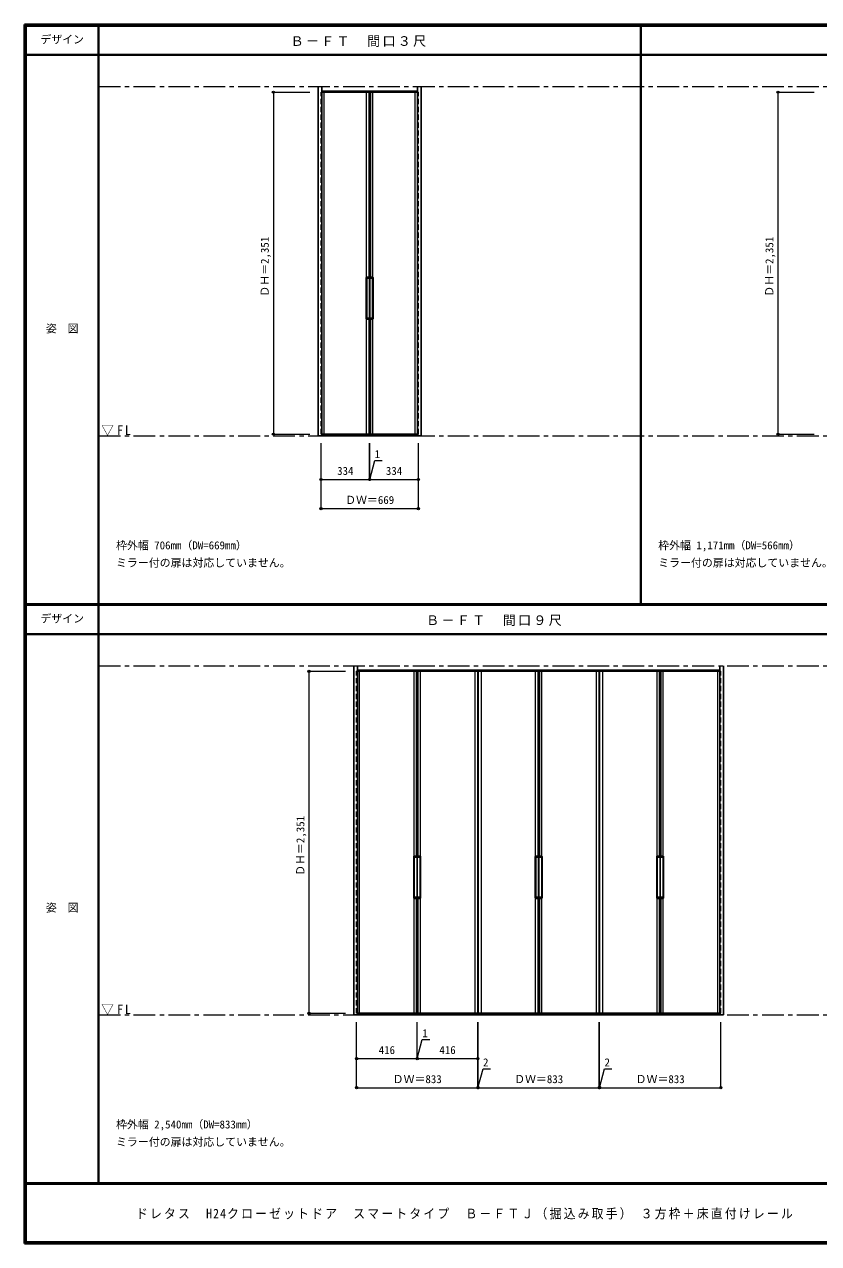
# Model space of a CAD drawing. Units: millimetres, scale not verified. Extents: x -6000 to 5700, y -4307 to 4260.
# Drawn here: x -6000 to -541, y -4205 to 4175 of the extents above; entities that cross this region are included whole.
import ezdxf
from ezdxf.enums import TextEntityAlignment as Align

# ---------------------------------------------------------------- set-up
doc = ezdxf.new("R2010")
doc.units = ezdxf.units.MM
doc.header["$LTSCALE"] = 30
doc.header["$PDMODE"] = 32
doc.header["$PDSIZE"] = 15
doc.linetypes.add('CHAIN1', pattern=[8, 5, -1, 1, -1])
doc.linetypes.add('DASHED1', pattern=[1.8, 1.2, -0.6])
for name, color, linetype, lineweight in [('0-1_通り芯', 7, 'CHAIN1', 18), ('0-2_扉', 3, 'Continuous', 25), ('0-3_仕上げ', 7, 'Continuous', 18), ('0-4_枠', 3, 'Continuous', 25), ('0-B_寸法', 7, 'Continuous', 9), ('F-1_枠', 6, 'Continuous', 40)]:
    doc.layers.add(name, color=color, linetype=linetype, lineweight=lineweight)
doc.layers.add('0-A_文字', color=7, linetype='Continuous')
doc.layers.add('F-A_文字', color=7, linetype='Continuous')
doc.styles.add('ＭＳ ゴシック', font='')
doc.styles.get('ＭＳ ゴシック').set_extended_font_data('MS Gothic')

msp = doc.modelspace()

# ---------------------------------------------------------------- linework, layer by layer
at = {"layer": '0-1_通り芯'}
for p, q in [((-5490, 3747), (5700, 3747)), ((-5490, 1347), (5700, 1347)), ((-5490, -233.5), (5700, -233.5)), ((-5490, -2633.5), (5700, -2633.5))]:
    msp.add_line(p, q, dxfattribs=at)
at = {"layer": '0-2_扉', "color": 4, "linetype": 'DASHED1', "lineweight": 9}
for p, q in [((-3955.67, 3709.5), (-3961.17, 3709.5)), ((-3961.17, 1358.5), (-3961.17, 3709.5)), ((-3297.67, 3709.5), (-3292.17, 3709.5)), ((-3292.17, 1358.5), (-3292.17, 3709.5)), ((-3955.67, 1358.5), (-3961.17, 1358.5)), ((-3297.67, 1358.5), (-3292.17, 1358.5)), ((-3716.5, -2622), (-3716.5, -271)), ((-3711, -271), (-3716.5, -271)), ((-1219, -271), (-1213.5, -271)), ((-1213.5, -2622), (-1213.5, -271)), ((-3711, -2622), (-3716.5, -2622)), ((-1219, -2622), (-1213.5, -2622))]:
    msp.add_line(p, q, dxfattribs=at)
at = {"layer": '0-2_扉'}
for p, q in [((-3955.67, 3709.5), (-3627.17, 3709.5)), ((-3631.17, 2438.5), (-3631.17, 3709.5)), ((-3627.17, 1358.5), (-3627.17, 3709.5)), ((-3626.17, 3709.5), (-3297.67, 3709.5)), ((-3626.17, 1358.5), (-3626.17, 3709.5)), ((-3622.17, 2438.5), (-3622.17, 3709.5)), ((-3650.17, 2435.5), (-3650.17, 2151.5)), ((-3647.17, 2438.5), (-3627.17, 2438.5)), ((-3644.17, 2430.5), (-3630.17, 2430.5)), ((-3627.17, 2438.5), (-3627.17, 2433.5)), ((-3627.17, 2433.5), (-3627.17, 2435)), ((-3627.17, 2433.5), (-3627.17, 2435)), ((-3606.17, 2438.5), (-3626.17, 2438.5)), ((-3626.17, 2438.5), (-3626.17, 2433.5)), ((-3626.17, 2433.5), (-3626.17, 2435)), ((-3626.17, 2433.5), (-3626.17, 2435)), ((-3609.17, 2430.5), (-3623.17, 2430.5)), ((-3603.17, 2435.5), (-3603.17, 2151.5)), ((-3647.17, 2427.5), (-3647.17, 2159.5)), ((-3606.17, 2427.5), (-3606.17, 2159.5)), ((-3647.17, 2148.5), (-3627.17, 2148.5)), ((-3644.17, 2156.5), (-3630.17, 2156.5)), ((-3631.17, 1358.5), (-3631.17, 2148.5)), ((-3627.17, 2153.5), (-3627.17, 2152)), ((-3627.17, 2153.5), (-3627.17, 2152)), ((-3627.17, 2153.5), (-3627.17, 2152)), ((-3627.17, 2148.5), (-3627.17, 2153.5)), ((-3626.17, 2153.5), (-3626.17, 2152)), ((-3626.17, 2153.5), (-3626.17, 2152)), ((-3626.17, 2153.5), (-3626.17, 2152)), ((-3626.17, 2148.5), (-3626.17, 2153.5)), ((-3606.17, 2148.5), (-3626.17, 2148.5)), ((-3609.17, 2156.5), (-3623.17, 2156.5)), ((-3622.17, 1358.5), (-3622.17, 2148.5)), ((-3955.67, 1358.5), (-3627.17, 1358.5)), ((-3626.17, 1358.5), (-3297.67, 1358.5)), ((-3711, -271), (-3300.5, -271)), ((-3304.5, -1542), (-3304.5, -271)), ((-3300.5, -271), (-3300.5, -2622)), ((-3299.5, -271), (-2883.5, -271)), ((-3299.5, -271), (-3299.5, -2622)), ((-3295.5, -1542), (-3295.5, -271)), ((-2883.5, -271), (-2883.5, -2622)), ((-2881.5, -271), (-2465.5, -271)), ((-2881.5, -271), (-2881.5, -2622)), ((-2469.5, -1542), (-2469.5, -271)), ((-2465.5, -271), (-2465.5, -2622)), ((-2464.5, -271), (-2048.5, -271)), ((-2464.5, -271), (-2464.5, -2622)), ((-2460.5, -1542), (-2460.5, -271)), ((-2048.5, -271), (-2048.5, -2622)), ((-2046.5, -271), (-1630.5, -271)), ((-2046.5, -271), (-2046.5, -2622)), ((-1634.5, -1542), (-1634.5, -271)), ((-1630.5, -271), (-1630.5, -2622)), ((-1629.5, -271), (-1629.5, -2622)), ((-1629.5, -271), (-1219, -271)), ((-1625.5, -1542), (-1625.5, -271)), ((-3323.5, -1545), (-3323.5, -1829)), ((-3320.5, -1542), (-3300.5, -1542)), ((-3320.5, -1553), (-3320.5, -1821)), ((-3317.5, -1550), (-3303.5, -1550)), ((-3300.5, -1542), (-3300.5, -1547)), ((-3300.5, -1547), (-3300.5, -1545.5)), ((-3300.5, -1547), (-3300.5, -1545.5)), ((-3279.5, -1542), (-3299.5, -1542)), ((-3299.5, -1542), (-3299.5, -1547)), ((-3299.5, -1547), (-3299.5, -1545.5)), ((-3299.5, -1547), (-3299.5, -1545.5)), ((-3282.5, -1550), (-3296.5, -1550)), ((-3279.5, -1553), (-3279.5, -1821)), ((-3276.5, -1545), (-3276.5, -1829)), ((-2488.5, -1545), (-2488.5, -1829)), ((-2485.5, -1542), (-2465.5, -1542)), ((-2485.5, -1553), (-2485.5, -1821)), ((-2482.5, -1550), (-2468.5, -1550)), ((-2465.5, -1542), (-2465.5, -1547)), ((-2465.5, -1547), (-2465.5, -1545.5)), ((-2465.5, -1547), (-2465.5, -1545.5)), ((-2444.5, -1542), (-2464.5, -1542)), ((-2464.5, -1542), (-2464.5, -1547)), ((-2464.5, -1547), (-2464.5, -1545.5)), ((-2464.5, -1547), (-2464.5, -1545.5)), ((-2447.5, -1550), (-2461.5, -1550)), ((-2444.5, -1553), (-2444.5, -1821)), ((-2441.5, -1545), (-2441.5, -1829)), ((-1653.5, -1545), (-1653.5, -1829)), ((-1650.5, -1542), (-1630.5, -1542)), ((-1650.5, -1553), (-1650.5, -1821)), ((-1647.5, -1550), (-1633.5, -1550)), ((-1630.5, -1542), (-1630.5, -1547)), ((-1630.5, -1547), (-1630.5, -1545.5)), ((-1630.5, -1547), (-1630.5, -1545.5)), ((-1609.5, -1542), (-1629.5, -1542)), ((-1629.5, -1542), (-1629.5, -1547)), ((-1629.5, -1547), (-1629.5, -1545.5)), ((-1629.5, -1547), (-1629.5, -1545.5)), ((-1612.5, -1550), (-1626.5, -1550)), ((-1609.5, -1553), (-1609.5, -1821)), ((-1606.5, -1545), (-1606.5, -1829)), ((-3320.5, -1832), (-3300.5, -1832)), ((-3317.5, -1824), (-3303.5, -1824)), ((-3304.5, -2622), (-3304.5, -1832)), ((-3300.5, -1827), (-3300.5, -1828.5)), ((-3300.5, -1827), (-3300.5, -1828.5)), ((-3300.5, -1827), (-3300.5, -1828.5)), ((-3300.5, -1832), (-3300.5, -1827)), ((-3299.5, -1827), (-3299.5, -1828.5)), ((-3299.5, -1827), (-3299.5, -1828.5)), ((-3299.5, -1827), (-3299.5, -1828.5)), ((-3299.5, -1832), (-3299.5, -1827)), ((-3279.5, -1832), (-3299.5, -1832)), ((-3282.5, -1824), (-3296.5, -1824)), ((-3295.5, -2622), (-3295.5, -1832)), ((-2485.5, -1832), (-2465.5, -1832)), ((-2482.5, -1824), (-2468.5, -1824)), ((-2469.5, -2622), (-2469.5, -1832)), ((-2465.5, -1827), (-2465.5, -1828.5)), ((-2465.5, -1827), (-2465.5, -1828.5)), ((-2465.5, -1827), (-2465.5, -1828.5)), ((-2465.5, -1832), (-2465.5, -1827)), ((-2464.5, -1827), (-2464.5, -1828.5)), ((-2464.5, -1827), (-2464.5, -1828.5)), ((-2464.5, -1827), (-2464.5, -1828.5)), ((-2464.5, -1832), (-2464.5, -1827)), ((-2444.5, -1832), (-2464.5, -1832)), ((-2447.5, -1824), (-2461.5, -1824)), ((-2460.5, -2622), (-2460.5, -1832)), ((-1650.5, -1832), (-1630.5, -1832)), ((-1647.5, -1824), (-1633.5, -1824)), ((-1634.5, -2622), (-1634.5, -1832)), ((-1630.5, -1827), (-1630.5, -1828.5)), ((-1630.5, -1827), (-1630.5, -1828.5)), ((-1630.5, -1827), (-1630.5, -1828.5)), ((-1630.5, -1832), (-1630.5, -1827)), ((-1629.5, -1827), (-1629.5, -1828.5)), ((-1629.5, -1827), (-1629.5, -1828.5)), ((-1629.5, -1827), (-1629.5, -1828.5)), ((-1629.5, -1832), (-1629.5, -1827)), ((-1609.5, -1832), (-1629.5, -1832)), ((-1612.5, -1824), (-1626.5, -1824)), ((-1625.5, -2622), (-1625.5, -1832)), ((-3711, -2622), (-3300.5, -2622)), ((-3299.5, -2622), (-2883.5, -2622)), ((-2881.5, -2622), (-2465.5, -2622)), ((-2464.5, -2622), (-2048.5, -2622)), ((-2046.5, -2622), (-1630.5, -2622)), ((-1629.5, -2622), (-1219, -2622))]:
    msp.add_line(p, q, dxfattribs=at)
at = {"layer": '0-2_扉', "color": 7, "lineweight": 18}
for p, q in [((-3648.17, 2438.33), (-3648.17, 3709.5)), ((-3605.17, 2438.33), (-3605.17, 3709.5)), ((-3648.17, 1358.5), (-3648.17, 2148.67)), ((-3605.17, 1358.5), (-3605.17, 2148.67)), ((-3321.5, -1542.17), (-3321.5, -271)), ((-3278.5, -1542.17), (-3278.5, -271)), ((-2486.5, -1542.17), (-2486.5, -271)), ((-2443.5, -1542.17), (-2443.5, -271)), ((-1651.5, -1542.17), (-1651.5, -271)), ((-1608.5, -1542.17), (-1608.5, -271)), ((-3321.5, -2622), (-3321.5, -1831.83)), ((-3278.5, -2622), (-3278.5, -1831.83)), ((-2486.5, -2622), (-2486.5, -1831.83)), ((-2443.5, -2622), (-2443.5, -1831.83)), ((-1651.5, -2622), (-1651.5, -1831.83)), ((-1608.5, -2622), (-1608.5, -1831.83))]:
    msp.add_line(p, q, dxfattribs=at)
at = {"layer": '0-2_扉'}
for centre, start, end in [((-3647.17, 2435.5), 90, 180), ((-3644.17, 2427.5), 90, 180), ((-3630.17, 2433.5), 270, 0), ((-3623.17, 2433.5), 180, 270), ((-3609.17, 2427.5), 0, 90), ((-3606.17, 2435.5), 0, 90), ((-3647.17, 2151.5), 180, 270), ((-3644.17, 2159.5), 180, 270), ((-3630.17, 2153.5), 0, 90), ((-3623.17, 2153.5), 90, 180), ((-3609.17, 2159.5), 270, 0), ((-3606.17, 2151.5), 270, 0), ((-3320.5, -1545), 90, 180), ((-3317.5, -1553), 90, 180), ((-3303.5, -1547), 270, 0), ((-3296.5, -1547), 180, 270), ((-3282.5, -1553), 0, 90), ((-3279.5, -1545), 0, 90), ((-2485.5, -1545), 90, 180), ((-2482.5, -1553), 90, 180), ((-2468.5, -1547), 270, 0), ((-2461.5, -1547), 180, 270), ((-2447.5, -1553), 0, 90), ((-2444.5, -1545), 0, 90), ((-1650.5, -1545), 90, 180), ((-1647.5, -1553), 90, 180), ((-1633.5, -1547), 270, 0), ((-1626.5, -1547), 180, 270), ((-1612.5, -1553), 0, 90), ((-1609.5, -1545), 0, 90), ((-3320.5, -1829), 180, 270), ((-3317.5, -1821), 180, 270), ((-3303.5, -1827), 0, 90), ((-3296.5, -1827), 90, 180), ((-3282.5, -1821), 270, 0), ((-3279.5, -1829), 270, 0), ((-2485.5, -1829), 180, 270), ((-2482.5, -1821), 180, 270), ((-2468.5, -1827), 0, 90), ((-2461.5, -1827), 90, 180), ((-2447.5, -1821), 270, 0), ((-2444.5, -1829), 270, 0), ((-1650.5, -1829), 180, 270), ((-1647.5, -1821), 180, 270), ((-1633.5, -1827), 0, 90), ((-1626.5, -1827), 90, 180), ((-1612.5, -1821), 270, 0), ((-1609.5, -1829), 270, 0)]:
    msp.add_arc(centre, 3, start, end, dxfattribs=at)
at = {"layer": '0-3_仕上げ'}
for p, q in [((-3940.17, 1358.5), (-3940.17, 3709.5)), ((-3313.17, 1358.5), (-3313.17, 3709.5)), ((-3695.5, -2622), (-3695.5, -271)), ((-2904.5, -271), (-2904.5, -2622)), ((-2860.5, -271), (-2860.5, -2622)), ((-2069.5, -271), (-2069.5, -2622)), ((-2025.5, -271), (-2025.5, -2622)), ((-1234.5, -2622), (-1234.5, -271))]:
    msp.add_line(p, q, dxfattribs=at)
at = {"layer": '0-4_枠'}
for p, q in [((-3979.67, 1347), (-3979.67, 3747)), ((-3955.67, 1347), (-3955.67, 3747)), ((-3955.67, 3717), (-3297.67, 3717)), ((-3297.67, 1347), (-3297.67, 3747)), ((-3273.67, 1347), (-3273.67, 3747)), ((-3979.67, 1347), (-3273.67, 1347)), ((-3955.67, 1352), (-3297.67, 1352)), ((-3735, -2633.5), (-3735, -233.5)), ((-3711, -2633.5), (-3711, -233.5)), ((-1219, -2633.5), (-1219, -233.5)), ((-1195, -2633.5), (-1195, -233.5)), ((-3711, -263.5), (-1219, -263.5)), ((-3735, -2633.5), (-1195, -2633.5)), ((-3711, -2628.5), (-1219, -2628.5))]:
    msp.add_line(p, q, dxfattribs=at)
msp.add_lwpolyline([(-3273.67, 3692.09), (-3273.67, 3696.48), (-3273.67, 3747)], dxfattribs=at)
at = {"layer": '0-B_寸法', "color": 4}
for p, q in [((-4288.67, 3709.5), (-4038.67, 3709.5)), ((-4288.67, 3709.5), (-4288.67, 1358.5)), ((-820.5, 3709.5), (-570.5, 3709.5)), ((-820.5, 3709.5), (-820.5, 1358.5)), ((-4288.67, 1358.5), (-4038.67, 1358.5)), ((-820.5, 1358.5), (-570.5, 1358.5)), ((-3961.17, 847), (-3961.17, 1297)), ((-3292.17, 847), (-3292.17, 1297)), ((-3626.17, 1047), (-3292.17, 1047)), ((-3961.17, 847), (-3292.17, 847)), ((-4044, -271), (-3794, -271)), ((-4044, -271), (-4044, -2622)), ((-4044, -2622), (-3794, -2622)), ((-3716.5, -3133.5), (-3716.5, -2683.5)), ((-2883.5, -3133.5), (-2883.5, -2683.5)), ((-3299.5, -2933.5), (-2883.5, -2933.5)), ((-3716.5, -3133.5), (-2883.5, -3133.5))]:
    msp.add_line(p, q, dxfattribs=at)
for points in [[(-3961.17, 1047), (-3627.17, 1047), (-3627.17, 1297)], [(-3627.17, 1047), (-3626.17, 1047), (-3626.17, 1297)], [(-3626.67, 1047), (-3591.72, 1177.43), (-3540.93, 1177.43)], [(-3716.5, -2933.5), (-3300.5, -2933.5), (-3300.5, -2683.5)], [(-3300.5, -2933.5), (-3299.5, -2933.5), (-3299.5, -2683.5)], [(-2883.5, -3133.5), (-2881.5, -3133.5), (-2881.5, -2683.5)], [(-2881.5, -3133.5), (-2048.5, -3133.5), (-2048.5, -2683.5)], [(-2048.5, -3133.5), (-2046.5, -3133.5), (-2046.5, -2683.5)], [(-2046.5, -3133.5), (-1213.5, -3133.5), (-1213.5, -2683.5)], [(-3300, -2933.5), (-3265.05, -2803.07), (-3214.27, -2803.07)], [(-2882.5, -3133.5), (-2847.55, -3003.07), (-2796.77, -3003.07)], [(-2047.5, -3133.5), (-2012.55, -3003.07), (-1961.77, -3003.07)]]:
    msp.add_lwpolyline(points, dxfattribs=at)
at = {"layer": '0-B_寸法'}
for p in [(-4288.67, 3709.5), (-820.5, 3709.5), (-4288.67, 1358.5), (-820.5, 1358.5), (-3961.17, 1047), (-3627.17, 1047), (-3626.17, 1047), (-3292.17, 1047), (-3961.17, 847), (-3292.17, 847), (-4044, -271), (-4044, -2622), (-3716.5, -2933.5), (-3300.5, -2933.5), (-3299.5, -2933.5), (-2883.5, -2933.5), (-3716.5, -3133.5), (-2883.5, -3133.5), (-2881.5, -3133.5), (-2048.5, -3133.5), (-2046.5, -3133.5), (-1213.5, -3133.5)]:
    msp.add_point(p, dxfattribs=at)
at = {"layer": 'F-1_枠'}
for p, q in [((-6000, 4175), (5700, 4175)), ((-6000, 4175), (-6000, -4205)), ((-6000, 4170), (5700, 4170)), ((-6000, 4165), (5700, 4165)), ((-5995, 4175), (-5995, -4205)), ((-5990, 4175), (-5990, -4205)), ((-5490, 4175), (-5490, -3790)), ((-1763.33, 190.5), (-1763.33, 4175)), ((-6000, 3965), (5700, 3965)), ((-6000, 190.5), (5700, 190.5)), ((-6000, 187.5), (5700, 187.5)), ((-6000, 184.5), (5700, 184.5)), ((-6000, -15.5), (5700, -15.5)), ((5700, -3790), (-6000, -3790)), ((5700, -3795), (-6000, -3795)), ((5700, -4195), (-6000, -4195)), ((5700, -4200), (-6000, -4200)), ((5700, -4205), (-6000, -4205))]:
    msp.add_line(p, q, dxfattribs=at)

# ---------------------------------------------------------------- texts
at = {"layer": '0-A_文字', "style": 'ＭＳ ゴシック'}
for s, p in [('枠外幅 706mm（DW=669mm）', (-5370, 550.5)), ('枠外幅 1,171mm（DW=566mm）', (-1643.33, 550.5)), ('ミラー付の扉は対応していません。', (-5370, 430.5)), ('ミラー付の扉は対応していません。', (-1643.33, 430.5)), ('枠外幅 2,540mm（DW=833mm）', (-5370, -3430)), ('ミラー付の扉は対応していません。', (-5370, -3550))]:
    msp.add_text(s, height=54.99, dxfattribs=at).set_placement(p, align=Align.BOTTOM_LEFT)
at = {"layer": '0-A_文字', "char_height": 65.98, "attachment_point": 7, "style": 'ＭＳ ゴシック'}
for s, insert in [('\\T1.17;Ｂ－ＦＴ\u3000間口３尺', (-4170.42, 4020)), ('\\T1.26;\\W0.95;▽FL', (-5471.25, 1347)), ('\\T1.17;Ｂ－ＦＴ\u3000間口９尺', (-3238.75, 39.5)), ('\\T1.26;\\W0.95;▽FL', (-5471.25, -2633.5))]:
    msp.add_mtext(s, dxfattribs=dict(at, insert=insert))
at = {"layer": '0-B_寸法', "style": 'ＭＳ ゴシック'}
for p in [(-4303.67, 2303.25), (-835.5, 2303.25), (-4059, -1677.25)]:
    msp.add_text('ＤＨ＝2,351', height=54.99, rotation=90, dxfattribs=at).set_placement(p, align=Align.BOTTOM_LEFT)
for s, p in [('1', (-3591.72, 1177.43)), ('334', (-3850.42, 1062)), ('334', (-3515.42, 1062)), ('ＤＷ＝669', (-3795.42, 862)), ('1', (-3265.05, -2803.07)), ('416', (-3564.75, -2918.5)), ('416', (-3147.75, -2918.5)), ('2', (-2847.55, -3003.07)), ('2', (-2012.55, -3003.07)), ('ＤＷ＝833', (-3468.75, -3118.5)), ('ＤＷ＝833', (-2633.75, -3118.5)), ('ＤＷ＝833', (-1798.75, -3118.5))]:
    msp.add_text(s, height=54.99, dxfattribs=at).set_placement(p, align=Align.BOTTOM_LEFT)
at = {"layer": 'F-A_文字', "style": 'ＭＳ ゴシック'}
for s, p in [('デザイン', (-5890, 4027.5)), ('姿\u3000図', (-5852.5, 2040.25)), ('デザイン', (-5890, 47)), ('姿\u3000図', (-5852.5, -1940.25))]:
    msp.add_text(s, height=54.99, dxfattribs=at).set_placement(p, align=Align.BOTTOM_LEFT)
at = {"layer": 'F-A_文字', "insert": (-5233.04, -4040), "char_height": 65.98, "attachment_point": 7, "style": 'ＭＳ ゴシック'}
msp.add_mtext('\\T1.19;\\W0.9;ドレタス\u3000H24クローゼットドア\u3000スマートタイプ\u3000Ｂ－ＦＴＪ（掘込み取手）\\~３方枠＋床直付けレール', dxfattribs=at)

doc.saveas('drawing.dxf')
